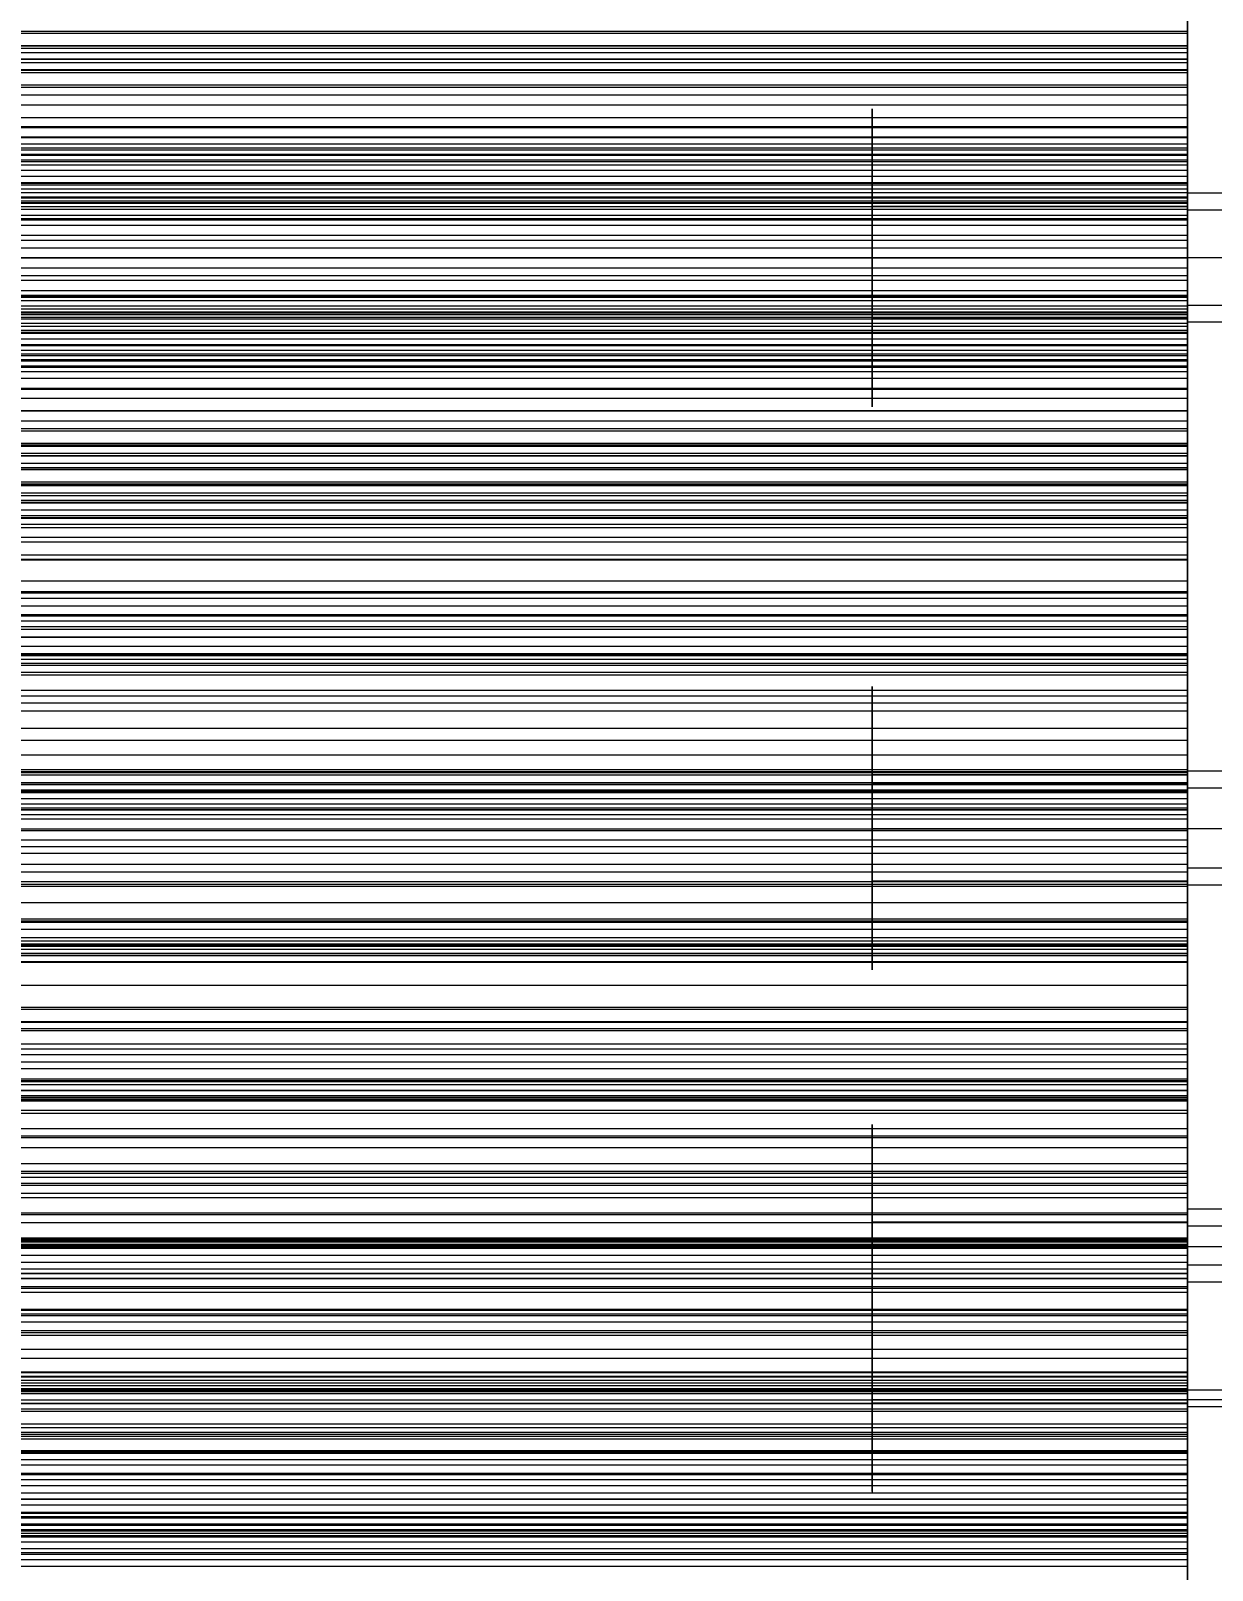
# Model space of a CAD drawing. Header units: millimetres. Extents: x -191664 to 191490, y -197311 to 10263.
# Drawn here: x 2573.2 to 2723.1, y -117641.6 to -117446.2 of the extents above; entities that cross this region are included whole.
import ezdxf

# ---------------------------------------------------------------- set-up
doc = ezdxf.new("R2010")
doc.units = ezdxf.units.MM
doc.layers.add('DET_briquetadora_frontal', color=7, linetype='Continuous', lineweight=0)
doc.layers.add('R15_COTAS_TRANSPORTE_P', color=1, linetype='Continuous', lineweight=0)
doc.dimstyles.new('PLANTA_20', dxfattribs={"dimtxt": 50, "dimasz": 30, "dimexe": 30, "dimexo": 16, "dimgap": 20, "dimtad": 1, "dimtih": 1, "dimtoh": 1, "dimdec": 1, "dimzin": 0, "dimdsep": 46, "dimcen": 0.09, "dimadec": 0, "dimazin": 0, "dimtfac": 1, "dimtdec": 4, "dimtofl": 0, "dimtmove": 0, "dimatfit": 3, "dimfxl": 1, "dimtolj": 1, "dimtzin": 0, "dimarcsym": 0})

# ---------------------------------------------------------------- blocks, each defined once
blk = doc.blocks.new('*D133')
at = {"layer": 'Defpoints', "color": 0, "transparency": 16777216}
for p in [(439.69, -194147.98), (217.89, -194406.09), (-500, -194490), (-500, -194490), (500, -194490)]:
    blk.add_point(p, dxfattribs=at)
at = {"layer": 'R15_COTAS_TRANSPORTE_P', "color": 0, "lineweight": -2, "transparency": 16777216}
blk.add_arc((-500, -194490), 722.77, 2.37834, 17.62166, dxfattribs=at)
at = {"layer": 'R15_COTAS_TRANSPORTE_P', "color": 0, "transparency": 16777216}
for points in [[(184.12, -194272.81), (193.59, -194269.58), (179.18, -194242.8)], [(227.15, -194459.9), (217.15, -194460.11), (222.77, -194490)]]:
    blk.add_solid(points, dxfattribs=at)

msp = doc.modelspace()

# ---------------------------------------------------------------- linework, layer by layer
at = {"layer": 'DET_briquetadora_frontal', "color": 9, "true_color": 0xb9c3c2}
for p, q in [((2720, -117451.19), (2720, -117433.1)), ((2720, -117451.31), (2720, -117433.31)), ((2720, -117451.48), (2720, -117437.27)), ((2720, -117455.88), (2720, -117437.5)), ((2720, -117455.98), (2720, -117437.69)), ((2720, -117441.17), (2720, -117448.37)), ((2720, -117441.98), (2720, -117460.62)), ((2720, -117442.15), (2720, -117460.69)), ((2720, -117451.1), (2720, -117443.9)), ((2720, -117446.25), (2720, -117444.17)), ((2720, -117446.25), (2520, -117446.25)), ((2720, -117446.52), (2520, -117446.52)), ((2720, -117444.83), (2720, -117448.93)), ((2720, -117446.52), (2720, -117445.13)), ((2720, -117450.2), (2720, -117446.1)), ((2720, -117446.13), (2720, -117453.34)), ((2720, -117450.03), (2720, -117446.22)), ((2720, -117446.22), (2720, -117446.7)), ((2720, -117448.13), (2720, -117446.25)), ((2720, -117448.09), (2720, -117446.52)), ((2720, -117448.09), (2520, -117448.09)), ((2720, -117448.13), (2520, -117448.13)), ((2520, -117448.37), (2720, -117448.37)), ((2720, -117446.7), (2720, -117451.38)), ((2720, -117449.84), (2720, -117448.09)), ((2720, -117449.8), (2720, -117448.13)), ((2720, -117448.37), (2720, -117455.58)), ((2520, -117448.93), (2720, -117448.93)), ((2720, -117449.8), (2520, -117449.8)), ((2720, -117449.84), (2520, -117449.84)), ((2520, -117450.2), (2720, -117450.2)), ((2720, -117448.93), (2720, -117453.04)), ((2720, -117451.22), (2720, -117449.8)), ((2720, -117459.69), (2720, -117449.84)), ((2720, -117457.38), (2720, -117450.03)), ((2720, -117454.32), (2720, -117450.2)), ((2520, -117451.1), (2720, -117451.1)), ((2720, -117451.22), (2520, -117451.22)), ((2520, -117451.48), (2720, -117451.48)), ((2720, -117458.32), (2720, -117451.1)), ((2720, -117470.19), (2720, -117451.19)), ((2720, -117461.06), (2720, -117451.22)), ((2720, -117470.22), (2720, -117451.31)), ((2720, -117451.38), (2720, -117459.32)), ((2720, -117455.6), (2720, -117451.48)), ((2520, -117453.04), (2720, -117453.04)), ((2520, -117453.34), (2720, -117453.34)), ((2520, -117454.32), (2720, -117454.32)), ((2720, -117453.04), (2720, -117457.17)), ((2720, -117453.34), (2720, -117460.55)), ((2720, -117457.8), (2720, -117453.55)), ((2720, -117458.44), (2720, -117454.32)), ((2520, -117455.58), (2720, -117455.58)), ((2520, -117455.6), (2720, -117455.6)), ((2680, -117458.15), (2680, -117456.07)), ((2680, -117456.07), (2680, -117456.33)), ((2680, -117456.33), (2680, -117458.88)), ((2720, -117455.58), (2720, -117462.79)), ((2720, -117457.74), (2720, -117455.58)), ((2720, -117455.58), (2720, -117455.85)), ((2720, -117459.73), (2720, -117455.6)), ((2720, -117455.85), (2720, -117458.51)), ((2720, -117475), (2720, -117455.88)), ((2720, -117475), (2720, -117455.98)), ((2720, -117458.15), (2720, -117456.07)), ((2720, -117456.07), (2720, -117456.33)), ((2720, -117456.33), (2720, -117458.88)), ((2520, -117457.17), (2720, -117457.17)), ((2520, -117458.32), (2720, -117458.32)), ((2680, -117462.15), (2680, -117458.15)), ((2720, -117457.17), (2720, -117461.3)), ((2720, -117466.81), (2720, -117457.38)), ((2720, -117461.92), (2720, -117457.74)), ((2720, -117465.45), (2720, -117457.8)), ((2720, -117462.15), (2720, -117458.15)), ((2720, -117465.54), (2720, -117458.32)), ((2520, -117458.44), (2720, -117458.44)), ((2720, -117459.69), (2520, -117459.69)), ((2520, -117459.73), (2720, -117459.73)), ((2680, -117458.88), (2680, -117463.22)), ((2720, -117462.58), (2720, -117458.44)), ((2720, -117458.51), (2720, -117463.02)), ((2720, -117458.88), (2720, -117463.22)), ((2720, -117459.32), (2720, -117468.96)), ((2720, -117461.89), (2720, -117459.69)), ((2720, -117463.86), (2720, -117459.73)), ((2520, -117460.55), (2720, -117460.55)), ((2720, -117461.06), (2520, -117461.06)), ((2520, -117461.3), (2720, -117461.3)), ((2720, -117461.89), (2520, -117461.89)), ((2720, -117462.03), (2520, -117462.03)), ((2680, -117467.3), (2680, -117462.15)), ((2720, -117464.26), (2720, -117460.45)), ((2720, -117460.45), (2720, -117460.93)), ((2720, -117460.55), (2720, -117467.78)), ((2720, -117460.62), (2720, -117479.81)), ((2720, -117460.69), (2720, -117479.78)), ((2720, -117460.93), (2720, -117465.61)), ((2720, -117462.03), (2720, -117461.06)), ((2720, -117461.3), (2720, -117465.43)), ((2720, -117463.93), (2720, -117461.89)), ((2720, -117467.27), (2720, -117461.92)), ((2720, -117463.24), (2720, -117462.03)), ((2720, -117467.3), (2720, -117462.15)), ((2520, -117462.58), (2720, -117462.58)), ((2520, -117462.79), (2720, -117462.79)), ((2720, -117463.24), (2520, -117463.24)), ((2520, -117463.86), (2720, -117463.86)), ((2720, -117463.93), (2520, -117463.93)), ((2680, -117463.22), (2680, -117468.47)), ((2680, -117465.62), (2680, -117463.3)), ((2720, -117466.71), (2720, -117462.58)), ((2720, -117462.79), (2720, -117470.01)), ((2720, -117465.23), (2720, -117462.81)), ((2720, -117463.02), (2720, -117468.5)), ((2720, -117463.22), (2720, -117468.47)), ((2720, -117464.66), (2720, -117463.24)), ((2720, -117465.62), (2720, -117463.3)), ((2720, -117468), (2720, -117463.86)), ((2720, -117465.78), (2720, -117463.93)), ((2720, -117471.61), (2720, -117464.26)), ((2720, -117464.66), (2520, -117464.66)), ((2520, -117465.43), (2720, -117465.43)), ((2520, -117465.54), (2720, -117465.54)), ((2720, -117465.78), (2520, -117465.78)), ((2680, -117469.79), (2680, -117465.62)), ((2720, -117466.29), (2720, -117464.66)), ((2720, -117469.58), (2720, -117465.23)), ((2720, -117465.43), (2720, -117469.57)), ((2720, -117475), (2720, -117465.45)), ((2720, -117472.76), (2720, -117465.54)), ((2720, -117465.61), (2720, -117473.55)), ((2720, -117469.79), (2720, -117465.62)), ((2720, -117467.44), (2720, -117465.78)), ((2490, -117467.27), (2720, -117467.27)), ((2720, -117466.29), (2520, -117466.29)), ((2520, -117466.71), (2720, -117466.71)), ((2720, -117467.44), (2520, -117467.44)), ((2520, -117467.78), (2720, -117467.78)), ((2520, -117468), (2720, -117468)), ((2720, -117468.09), (2520, -117468.09)), ((2720, -117467.3), (2680, -117467.3)), ((2680, -117472.56), (2680, -117467.3)), ((2720, -117468.09), (2720, -117466.29)), ((2720, -117470.86), (2720, -117466.71)), ((2734, -117466.81), (2720, -117466.81)), ((2720, -117476.45), (2720, -117466.81)), ((2720, -117472.75), (2720, -117467.27)), ((2720, -117472.56), (2720, -117467.3)), ((2720, -117468.88), (2720, -117467.44)), ((2720, -117467.78), (2720, -117475)), ((2720, -117472.14), (2720, -117468)), ((2720, -117470.07), (2720, -117468.09)), ((2490, -117468.5), (2720, -117468.5)), ((2720, -117468.88), (2520, -117468.88)), ((2520, -117469.57), (2720, -117469.57)), ((2520, -117470.01), (2720, -117470.01)), ((2720, -117470.07), (2520, -117470.07)), ((2720, -117470.08), (2520, -117470.08)), ((2720, -117468.47), (2680, -117468.47)), ((2680, -117468.47), (2680, -117473.62)), ((2680, -117475), (2680, -117469.79)), ((2720, -117468.47), (2720, -117473.62)), ((2720, -117468.5), (2720, -117473.85)), ((2720, -117470.08), (2720, -117468.88)), ((2734, -117468.96), (2720, -117468.96)), ((2720, -117468.96), (2720, -117478.39)), ((2720, -117469.57), (2720, -117473.72)), ((2720, -117475), (2720, -117469.58)), ((2720, -117475), (2720, -117469.79)), ((2720, -117471.97), (2720, -117469.81)), ((2720, -117469.81), (2720, -117470.08)), ((2720, -117470.01), (2720, -117477.24)), ((2720, -117479.93), (2720, -117470.07)), ((2720, -117479.92), (2720, -117470.08)), ((2720, -117470.08), (2720, -117472.74)), ((2720, -117470.22), (2170, -117470.22)), ((2720, -117470.19), (2490, -117470.19)), ((2520, -117470.86), (2720, -117470.86)), ((2680, -117472.38), (2680, -117470.3)), ((2680, -117470.3), (2680, -117470.56)), ((2680, -117470.56), (2680, -117473.11)), ((2720, -117489.38), (2720, -117470.19)), ((2720, -117489.31), (2720, -117470.22)), ((2720, -117472.38), (2720, -117470.3)), ((2720, -117470.3), (2720, -117470.56)), ((2720, -117470.56), (2720, -117473.11)), ((2720, -117475), (2720, -117470.86)), ((2720, -117481.04), (2720, -117471.61)), ((2720, -117476.15), (2720, -117471.97)), ((2520, -117472.14), (2720, -117472.14)), ((2520, -117472.76), (2720, -117472.76)), ((2520, -117473.72), (2720, -117473.72)), ((2680, -117476.38), (2680, -117472.38)), ((2680, -117476.89), (2680, -117472.56)), ((2680, -117473.11), (2680, -117477.44)), ((2680, -117473.62), (2680, -117477.62)), ((2720, -117476.28), (2720, -117472.14)), ((2720, -117476.38), (2720, -117472.38)), ((2720, -117476.89), (2720, -117472.56)), ((2720, -117472.74), (2720, -117477.25)), ((2720, -117477.26), (2720, -117472.75)), ((2720, -117479.99), (2720, -117472.76)), ((2720, -117473.11), (2720, -117477.44)), ((2720, -117473.55), (2720, -117483.19)), ((2720, -117473.62), (2720, -117477.62)), ((2720, -117473.72), (2720, -117477.86)), ((2720, -117473.85), (2720, -117478.03)), ((2720, -117475), (2170, -117475)), ((2490, -117475), (2720, -117475)), ((2520, -117475), (2720, -117475)), ((2720, -117475), (2680, -117475)), ((2680, -117475), (2680, -117480.21)), ((2720, -117475), (2720, -117494.02)), ((2720, -117475), (2720, -117480.42)), ((2720, -117475), (2720, -117494.12)), ((2720, -117479.14), (2720, -117475)), ((2720, -117475), (2720, -117482.22)), ((2734, -117475), (2720, -117475)), ((2720, -117475), (2720, -117480.21)), ((2720, -117475), (2720, -117484.55)), ((2520, -117476.28), (2720, -117476.28)), ((2520, -117477.24), (2720, -117477.24)), ((2520, -117477.86), (2720, -117477.86)), ((2680, -117481.53), (2680, -117476.38)), ((2680, -117479.44), (2680, -117476.89)), ((2680, -117477.44), (2680, -117482.7)), ((2680, -117477.62), (2680, -117479.7)), ((2720, -117481.5), (2720, -117476.15)), ((2720, -117480.43), (2720, -117476.28)), ((2720, -117481.53), (2720, -117476.38)), ((2720, -117484.39), (2720, -117476.45)), ((2720, -117479.44), (2720, -117476.89)), ((2720, -117477.24), (2720, -117484.46)), ((2720, -117477.25), (2720, -117482.73)), ((2720, -117479.92), (2720, -117477.26)), ((2720, -117477.44), (2720, -117482.7)), ((2720, -117477.62), (2720, -117479.7)), ((2720, -117477.86), (2720, -117482)), ((2720, -117479.78), (2170, -117479.78)), ((2720, -117479.81), (2490, -117479.81)), ((2520, -117479.14), (2720, -117479.14)), ((2680, -117479.7), (2680, -117479.44)), ((2720, -117478.03), (2720, -117480.19)), ((2720, -117478.39), (2720, -117485.74)), ((2720, -117483.29), (2720, -117479.14)), ((2720, -117479.7), (2720, -117479.44)), ((2720, -117479.78), (2720, -117498.69)), ((2720, -117479.81), (2720, -117498.81)), ((2490, -117481.5), (2720, -117481.5)), ((2720, -117479.92), (2520, -117479.92)), ((2720, -117479.93), (2520, -117479.93)), ((2520, -117479.99), (2720, -117479.99)), ((2520, -117480.43), (2720, -117480.43)), ((2720, -117481.12), (2520, -117481.12)), ((2680, -117480.21), (2680, -117484.38)), ((2720, -117481.53), (2680, -117481.53)), ((2680, -117486.78), (2680, -117481.53)), ((2720, -117480.19), (2720, -117479.92)), ((2720, -117479.92), (2720, -117481.12)), ((2720, -117481.91), (2720, -117479.93)), ((2720, -117487.21), (2720, -117479.99)), ((2720, -117480.21), (2720, -117484.38)), ((2720, -117480.42), (2720, -117484.77)), ((2720, -117484.57), (2720, -117480.43)), ((2734, -117481.04), (2720, -117481.04)), ((2720, -117490.68), (2720, -117481.04)), ((2720, -117481.12), (2720, -117482.56)), ((2720, -117486.98), (2720, -117481.5)), ((2720, -117486.78), (2720, -117481.53)), ((2490, -117482.73), (2720, -117482.73)), ((2720, -117481.91), (2520, -117481.91)), ((2520, -117482), (2720, -117482)), ((2520, -117482.22), (2720, -117482.22)), ((2720, -117482.56), (2520, -117482.56)), ((2520, -117483.29), (2720, -117483.29)), ((2720, -117483.71), (2520, -117483.71)), ((2720, -117482.7), (2680, -117482.7)), ((2680, -117482.7), (2680, -117487.85)), ((2720, -117483.71), (2720, -117481.91)), ((2720, -117482), (2720, -117486.14)), ((2720, -117482.22), (2720, -117489.45)), ((2720, -117482.56), (2720, -117484.22)), ((2720, -117482.7), (2720, -117487.85)), ((2720, -117482.73), (2720, -117488.08)), ((2734, -117483.19), (2720, -117483.19)), ((2720, -117483.19), (2720, -117492.62)), ((2720, -117487.42), (2720, -117483.29)), ((2720, -117485.34), (2720, -117483.71)), ((2720, -117484.22), (2520, -117484.22)), ((2520, -117484.46), (2720, -117484.46)), ((2520, -117484.57), (2720, -117484.57)), ((2720, -117485.34), (2520, -117485.34)), ((2680, -117484.38), (2680, -117486.7)), ((2720, -117484.22), (2720, -117486.07)), ((2720, -117484.38), (2720, -117486.7)), ((2720, -117489.07), (2720, -117484.39)), ((2720, -117484.46), (2720, -117491.68)), ((2720, -117484.55), (2720, -117492.2)), ((2720, -117488.7), (2720, -117484.57)), ((2720, -117484.77), (2720, -117487.19)), ((2720, -117486.76), (2720, -117485.34)), ((2720, -117485.74), (2720, -117489.55)), ((2720, -117486.07), (2520, -117486.07)), ((2520, -117486.14), (2720, -117486.14)), ((2720, -117486.76), (2520, -117486.76)), ((2520, -117487.21), (2720, -117487.21)), ((2520, -117487.42), (2720, -117487.42)), ((2680, -117491.12), (2680, -117486.78)), ((2720, -117486.07), (2720, -117488.11)), ((2720, -117486.14), (2720, -117490.27)), ((2720, -117487.97), (2720, -117486.76)), ((2720, -117491.12), (2720, -117486.78)), ((2720, -117491.49), (2720, -117486.98)), ((2720, -117494.42), (2720, -117487.21)), ((2720, -117491.56), (2720, -117487.42)), ((2720, -117487.97), (2520, -117487.97)), ((2720, -117488.11), (2520, -117488.11)), ((2520, -117488.7), (2720, -117488.7)), ((2720, -117488.94), (2520, -117488.94)), ((2520, -117489.45), (2720, -117489.45)), ((2680, -117487.85), (2680, -117491.85)), ((2720, -117487.85), (2720, -117491.85)), ((2720, -117488.94), (2720, -117487.97)), ((2720, -117488.08), (2720, -117492.26)), ((2720, -117488.11), (2720, -117490.31)), ((2720, -117492.83), (2720, -117488.7)), ((2720, -117498.78), (2720, -117488.94)), ((2720, -117489.55), (2720, -117489.07)), ((2720, -117507.85), (2720, -117489.31)), ((2720, -117508.02), (2720, -117489.38)), ((2720, -117489.45), (2720, -117496.66)), ((2520, -117490.27), (2720, -117490.27)), ((2720, -117490.31), (2520, -117490.31)), ((2520, -117491.56), (2720, -117491.56)), ((2680, -117493.67), (2680, -117491.12)), ((2720, -117490.27), (2720, -117494.4)), ((2720, -117490.31), (2720, -117500.16)), ((2720, -117498.62), (2720, -117490.68)), ((2720, -117493.67), (2720, -117491.12)), ((2720, -117494.15), (2720, -117491.49)), ((2720, -117495.68), (2720, -117491.56)), ((2520, -117491.68), (2720, -117491.68)), ((2520, -117492.83), (2720, -117492.83)), ((2680, -117491.85), (2680, -117493.93)), ((2720, -117491.68), (2720, -117498.9)), ((2720, -117491.85), (2720, -117493.93)), ((2720, -117492.2), (2720, -117496.45)), ((2720, -117492.26), (2720, -117494.42)), ((2720, -117492.62), (2720, -117499.97)), ((2720, -117496.96), (2720, -117492.83)), ((2520, -117494.4), (2720, -117494.4)), ((2520, -117494.42), (2720, -117494.42)), ((2680, -117493.93), (2680, -117493.67)), ((2720, -117493.93), (2720, -117493.67)), ((2720, -117494.02), (2720, -117512.31)), ((2720, -117494.12), (2720, -117512.5)), ((2720, -117494.42), (2720, -117494.15)), ((2720, -117494.4), (2720, -117498.52)), ((2720, -117501.63), (2720, -117494.42)), ((2520, -117495.68), (2720, -117495.68)), ((2520, -117496.66), (2720, -117496.66)), ((2520, -117496.96), (2720, -117496.96)), ((2720, -117499.8), (2720, -117495.68)), ((2720, -117496.66), (2720, -117503.87)), ((2720, -117501.07), (2720, -117496.96)), ((2520, -117498.52), (2720, -117498.52)), ((2720, -117498.78), (2520, -117498.78)), ((2520, -117498.9), (2720, -117498.9)), ((2720, -117498.52), (2720, -117512.73)), ((2720, -117503.3), (2720, -117498.62)), ((2720, -117498.69), (2720, -117516.69)), ((2720, -117498.78), (2720, -117500.2)), ((2720, -117498.81), (2720, -117516.9)), ((2720, -117498.9), (2720, -117506.1)), ((2520, -117499.8), (2720, -117499.8)), ((2720, -117500.16), (2520, -117500.16)), ((2720, -117500.2), (2520, -117500.2)), ((2520, -117501.07), (2720, -117501.07)), ((2720, -117503.9), (2720, -117499.8)), ((2720, -117499.97), (2720, -117503.78)), ((2720, -117500.16), (2720, -117501.91)), ((2720, -117500.2), (2720, -117501.87)), ((2720, -117505.17), (2720, -117501.07)), ((2520, -117501.63), (2720, -117501.63)), ((2720, -117501.87), (2520, -117501.87)), ((2720, -117501.91), (2520, -117501.91)), ((2720, -117508.83), (2720, -117501.63)), ((2720, -117501.87), (2720, -117503.75)), ((2720, -117501.91), (2720, -117503.48)), ((2720, -117503.78), (2720, -117503.3)), ((2720, -117503.48), (2520, -117503.48)), ((2720, -117503.75), (2520, -117503.75)), ((2520, -117503.87), (2720, -117503.87)), ((2520, -117503.9), (2720, -117503.9)), ((2720, -117504.87), (2520, -117504.87)), ((2520, -117505.17), (2720, -117505.17)), ((2720, -117503.48), (2720, -117504.87)), ((2720, -117503.75), (2720, -117505.83)), ((2720, -117503.87), (2720, -117511.06)), ((2720, -117507.99), (2720, -117503.9)), ((2720, -117504.87), (2720, -117506.06)), ((2720, -117509.26), (2720, -117505.17)), ((2720, -117505.83), (2520, -117505.83)), ((2720, -117506.06), (2520, -117506.06)), ((2520, -117506.1), (2720, -117506.1)), ((2720, -117507.04), (2520, -117507.04)), ((2720, -117505.83), (2720, -117508.09)), ((2720, -117506.06), (2720, -117507.04)), ((2720, -117506.1), (2720, -117513.28)), ((2720, -117507.04), (2720, -117507.77)), ((2720, -117507.77), (2520, -117507.77)), ((2520, -117507.99), (2720, -117507.99)), ((2720, -117508.09), (2520, -117508.09)), ((2520, -117508.83), (2720, -117508.83)), ((2720, -117507.77), (2720, -117517.57)), ((2720, -117525.13), (2720, -117507.85)), ((2720, -117522.17), (2720, -117507.99)), ((2720, -117525.38), (2720, -117508.02)), ((2720, -117508.09), (2720, -117510.52)), ((2720, -117516.01), (2720, -117508.83)), ((2520, -117509.26), (2720, -117509.26)), ((2720, -117510.52), (2520, -117510.52)), ((2520, -117511.06), (2720, -117511.06)), ((2720, -117513.33), (2720, -117509.26)), ((2720, -117510.52), (2720, -117520.34)), ((2720, -117511.06), (2720, -117518.23)), ((2520, -117512.73), (2720, -117512.73)), ((2720, -117512.31), (2720, -117529.17)), ((2720, -117512.5), (2720, -117529.45)), ((2720, -117512.73), (2720, -117526.73)), ((2520, -117513.28), (2720, -117513.28)), ((2520, -117513.33), (2720, -117513.33)), ((2720, -117513.28), (2720, -117520.45)), ((2720, -117517.38), (2720, -117513.33)), ((2520, -117516.01), (2720, -117516.01)), ((2720, -117529.88), (2720, -117516.01)), ((2720, -117516.69), (2720, -117533.08)), ((2720, -117516.9), (2720, -117533.38)), ((2520, -117517.38), (2720, -117517.38)), ((2720, -117517.57), (2520, -117517.57)), ((2520, -117518.23), (2720, -117518.23)), ((2720, -117531.49), (2720, -117517.38)), ((2720, -117517.57), (2720, -117519.22)), ((2720, -117518.23), (2720, -117525.39)), ((2720, -117519.22), (2520, -117519.22)), ((2720, -117520.34), (2520, -117520.34)), ((2520, -117520.45), (2720, -117520.45)), ((2720, -117519.22), (2720, -117521.12)), ((2720, -117523.4), (2720, -117519.59)), ((2720, -117519.59), (2720, -117520.07)), ((2720, -117520.07), (2720, -117524.74)), ((2720, -117520.34), (2720, -117521.84)), ((2720, -117520.45), (2720, -117527.6)), ((2720, -117521.12), (2520, -117521.12)), ((2720, -117521.84), (2520, -117521.84)), ((2520, -117522.17), (2720, -117522.17)), ((2720, -117521.12), (2720, -117523.22)), ((2720, -117521.84), (2720, -117523.18)), ((2720, -117536.27), (2720, -117522.17)), ((2720, -117523.18), (2520, -117523.18)), ((2720, -117523.22), (2520, -117523.22)), ((2720, -117524.33), (2520, -117524.33)), ((2720, -117523.18), (2720, -117524.33)), ((2720, -117523.22), (2720, -117525.52)), ((2720, -117530.74), (2720, -117523.4)), ((2720, -117524.33), (2720, -117525.28)), ((2720, -117524.74), (2720, -117532.69)), ((2720, -117525.28), (2520, -117525.28)), ((2520, -117525.39), (2720, -117525.39)), ((2720, -117525.52), (2520, -117525.52)), ((2720, -117526.02), (2520, -117526.02)), ((2720, -117526.52), (2520, -117526.52)), ((2520, -117526.73), (2720, -117526.73)), ((2720, -117540.48), (2720, -117525.13)), ((2720, -117525.28), (2720, -117526.02)), ((2720, -117540.81), (2720, -117525.38)), ((2720, -117525.39), (2720, -117532.52)), ((2720, -117525.52), (2720, -117528)), ((2720, -117526.02), (2720, -117526.52)), ((2720, -117530.3), (2720, -117526.05)), ((2720, -117526.52), (2720, -117536.27)), ((2720, -117526.73), (2720, -117539.98)), ((2520, -117527.6), (2720, -117527.6)), ((2720, -117528), (2520, -117528)), ((2720, -117527.6), (2720, -117534.73)), ((2720, -117528), (2720, -117530.64)), ((2520, -117529.88), (2720, -117529.88)), ((2720, -117530.64), (2520, -117530.64)), ((2680, -117531.51), (2680, -117529.43)), ((2680, -117529.43), (2680, -117529.7)), ((2680, -117529.7), (2680, -117532.25)), ((2720, -117531.11), (2720, -117528.94)), ((2720, -117528.94), (2720, -117529.22)), ((2720, -117529.17), (2720, -117543.94)), ((2720, -117529.22), (2720, -117531.87)), ((2720, -117531.51), (2720, -117529.43)), ((2720, -117529.43), (2720, -117529.7)), ((2720, -117529.45), (2720, -117544.3)), ((2720, -117529.7), (2720, -117532.25)), ((2720, -117542.89), (2720, -117529.88)), ((2720, -117537.95), (2720, -117530.3)), ((2720, -117530.64), (2720, -117540.4)), ((2520, -117531.49), (2720, -117531.49)), ((2520, -117532.52), (2720, -117532.52)), ((2680, -117535.52), (2680, -117531.51)), ((2680, -117532.25), (2680, -117536.58)), ((2720, -117540.17), (2720, -117530.74)), ((2720, -117535.28), (2720, -117531.11)), ((2720, -117545.66), (2720, -117531.49)), ((2720, -117535.52), (2720, -117531.51)), ((2720, -117531.87), (2720, -117536.39)), ((2720, -117535.72), (2720, -117531.91)), ((2720, -117531.91), (2720, -117532.39)), ((2720, -117532.25), (2720, -117536.58)), ((2720, -117532.39), (2720, -117537.07)), ((2720, -117532.52), (2720, -117546.23)), ((2720, -117532.69), (2720, -117542.33)), ((2720, -117533.08), (2720, -117547.24)), ((2720, -117533.38), (2720, -117547.61)), ((2520, -117534.73), (2720, -117534.73)), ((2720, -117536.27), (2520, -117536.27)), ((2680, -117540.66), (2680, -117535.52)), ((2680, -117538.12), (2680, -117535.8)), ((2720, -117534.73), (2720, -117541.83)), ((2720, -117540.64), (2720, -117535.28)), ((2720, -117537.73), (2720, -117535.31)), ((2720, -117540.66), (2720, -117535.52)), ((2720, -117543.07), (2720, -117535.72)), ((2720, -117538.12), (2720, -117535.8)), ((2720, -117536.27), (2720, -117538.14)), ((2720, -117549.76), (2720, -117536.27)), ((2720, -117536.39), (2720, -117541.86)), ((2720, -117538.14), (2520, -117538.14)), ((2680, -117536.58), (2680, -117541.84)), ((2680, -117542.29), (2680, -117538.12)), ((2720, -117536.58), (2720, -117541.84)), ((2720, -117537.07), (2720, -117545.01)), ((2720, -117542.08), (2720, -117537.73)), ((2720, -117547.5), (2720, -117537.95)), ((2720, -117542.29), (2720, -117538.12)), ((2720, -117538.14), (2720, -117540.25)), ((2520, -117539.98), (2720, -117539.98)), ((2720, -117540.25), (2520, -117540.25)), ((2720, -117540.4), (2520, -117540.4)), ((2720, -117539.98), (2720, -117551.97)), ((2734, -117540.17), (2720, -117540.17)), ((2720, -117549.81), (2720, -117540.17)), ((2720, -117540.25), (2720, -117542.57)), ((2720, -117540.4), (2720, -117541.66)), ((2720, -117553.31), (2720, -117540.48)), ((2490, -117540.64), (2720, -117540.64)), ((2490, -117541.86), (2720, -117541.86)), ((2720, -117541.66), (2520, -117541.66)), ((2520, -117541.83), (2720, -117541.83)), ((2720, -117540.66), (2680, -117540.66)), ((2680, -117545.92), (2680, -117540.66)), ((2680, -117543.84), (2680, -117541.76)), ((2680, -117541.76), (2680, -117542.02)), ((2720, -117541.84), (2680, -117541.84)), ((2680, -117541.84), (2680, -117546.98)), ((2680, -117542.02), (2680, -117544.57)), ((2680, -117547.5), (2680, -117542.29)), ((2720, -117546.12), (2720, -117540.64)), ((2720, -117545.92), (2720, -117540.66)), ((2720, -117553.71), (2720, -117540.81)), ((2720, -117543.43), (2720, -117541.27)), ((2720, -117541.27), (2720, -117541.54)), ((2720, -117541.54), (2720, -117544.2)), ((2720, -117541.66), (2720, -117542.76)), ((2720, -117543.84), (2720, -117541.76)), ((2720, -117541.76), (2720, -117542.02)), ((2720, -117541.83), (2720, -117548.9)), ((2720, -117541.84), (2720, -117546.98)), ((2720, -117541.86), (2720, -117547.22)), ((2720, -117542.02), (2720, -117544.57)), ((2720, -117547.5), (2720, -117542.08)), ((2720, -117547.5), (2720, -117542.29)), ((2734, -117542.33), (2720, -117542.33)), ((2720, -117542.33), (2720, -117551.76)), ((2720, -117542.57), (2520, -117542.57)), ((2720, -117542.76), (2520, -117542.76)), ((2520, -117542.89), (2720, -117542.89)), ((2720, -117543.67), (2520, -117543.67)), ((2720, -117544.38), (2520, -117544.38)), ((2680, -117547.84), (2680, -117543.84)), ((2720, -117542.57), (2720, -117545.08)), ((2720, -117542.76), (2720, -117543.67)), ((2720, -117554.52), (2720, -117542.89)), ((2720, -117552.49), (2720, -117543.07)), ((2720, -117547.6), (2720, -117543.43)), ((2720, -117543.67), (2720, -117544.38)), ((2720, -117547.84), (2720, -117543.84)), ((2720, -117543.94), (2720, -117556.07)), ((2720, -117544.2), (2720, -117548.71)), ((2720, -117544.3), (2720, -117556.48)), ((2720, -117544.38), (2720, -117544.89)), ((2720, -117544.89), (2520, -117544.89)), ((2720, -117545.08), (2520, -117545.08)), ((2720, -117545.15), (2520, -117545.15)), ((2520, -117545.66), (2720, -117545.66)), ((2520, -117546.23), (2720, -117546.23)), ((2680, -117544.57), (2680, -117548.9)), ((2680, -117550.25), (2680, -117545.92)), ((2720, -117544.57), (2720, -117548.9)), ((2720, -117544.89), (2720, -117545.15)), ((2720, -117545.01), (2720, -117554.65)), ((2720, -117545.08), (2720, -117547.77)), ((2720, -117545.15), (2720, -117554.81)), ((2720, -117559.35), (2720, -117545.66)), ((2720, -117550.25), (2720, -117545.92)), ((2720, -117550.63), (2720, -117546.12)), ((2720, -117546.23), (2720, -117558.93)), ((2490, -117547.5), (2720, -117547.5)), ((2720, -117547.77), (2520, -117547.77)), ((2680, -117546.98), (2680, -117550.99)), ((2720, -117547.5), (2680, -117547.5)), ((2680, -117547.5), (2680, -117552.71)), ((2680, -117552.99), (2680, -117547.84)), ((2720, -117546.98), (2720, -117550.99)), ((2720, -117547.22), (2720, -117551.39)), ((2720, -117547.24), (2720, -117558.63)), ((2720, -117547.5), (2720, -117552.92)), ((2734, -117547.5), (2720, -117547.5)), ((2720, -117547.5), (2720, -117552.71)), ((2720, -117547.5), (2720, -117557.05)), ((2720, -117552.96), (2720, -117547.6)), ((2720, -117547.61), (2720, -117559.06)), ((2720, -117547.77), (2720, -117550.63)), ((2720, -117552.99), (2720, -117547.84)), ((2520, -117548.9), (2720, -117548.9)), ((2520, -117549.76), (2720, -117549.76)), ((2680, -117548.9), (2680, -117554.16)), ((2680, -117552.81), (2680, -117550.25)), ((2720, -117548.71), (2720, -117554.19)), ((2720, -117548.9), (2720, -117562.4)), ((2720, -117548.9), (2720, -117554.16)), ((2720, -117562.11), (2720, -117549.76)), ((2720, -117557.76), (2720, -117549.81)), ((2720, -117552.81), (2720, -117550.25)), ((2720, -117550.63), (2520, -117550.63)), ((2520, -117551.97), (2720, -117551.97)), ((2680, -117550.99), (2680, -117553.07)), ((2720, -117550.63), (2720, -117560.3)), ((2720, -117553.29), (2720, -117550.63)), ((2720, -117550.99), (2720, -117553.07)), ((2720, -117551.39), (2720, -117553.56)), ((2720, -117551.76), (2720, -117559.1)), ((2720, -117551.97), (2720, -117562.25)), ((2490, -117552.96), (2720, -117552.96)), ((2680, -117552.71), (2680, -117556.88)), ((2680, -117553.07), (2680, -117552.81)), ((2720, -117552.99), (2680, -117552.99)), ((2680, -117558.24), (2680, -117552.99)), ((2720, -117554.16), (2680, -117554.16)), ((2680, -117554.16), (2680, -117559.31)), ((2734, -117552.49), (2720, -117552.49)), ((2720, -117562.14), (2720, -117552.49)), ((2720, -117552.71), (2720, -117556.88)), ((2720, -117553.07), (2720, -117552.81)), ((2720, -117552.92), (2720, -117557.27)), ((2720, -117558.44), (2720, -117552.96)), ((2720, -117558.24), (2720, -117552.99)), ((2720, -117553.56), (2720, -117553.29)), ((2720, -117563.14), (2720, -117553.31)), ((2720, -117563.59), (2720, -117553.71)), ((2720, -117554.16), (2720, -117559.31)), ((2490, -117554.19), (2720, -117554.19)), ((2520, -117554.52), (2720, -117554.52)), ((2720, -117554.81), (2520, -117554.81)), ((2720, -117554.19), (2720, -117559.54)), ((2720, -117564.34), (2720, -117554.52)), ((2734, -117554.65), (2720, -117554.65)), ((2720, -117554.65), (2720, -117564.08)), ((2720, -117554.81), (2720, -117556.9)), ((2720, -117556.07), (2720, -117565.08)), ((2720, -117556.9), (2520, -117556.9)), ((2680, -117556.88), (2680, -117559.2)), ((2720, -117556.48), (2720, -117565.54)), ((2720, -117556.88), (2720, -117559.2)), ((2720, -117556.9), (2720, -117559.22)), ((2720, -117557.05), (2720, -117564.7)), ((2720, -117557.27), (2720, -117559.69)), ((2720, -117562.43), (2720, -117557.76)), ((2520, -117558.93), (2720, -117558.93)), ((2720, -117559.22), (2520, -117559.22)), ((2520, -117559.35), (2720, -117559.35)), ((2680, -117562.58), (2680, -117558.24)), ((2680, -117559.31), (2680, -117563.31)), ((2720, -117562.58), (2720, -117558.24)), ((2720, -117562.95), (2720, -117558.44)), ((2720, -117558.63), (2720, -117566.8)), ((2720, -117558.93), (2720, -117570.15)), ((2720, -117559.06), (2720, -117567.27)), ((2720, -117559.1), (2720, -117562.91)), ((2720, -117559.22), (2720, -117561.75)), ((2720, -117559.31), (2720, -117563.31)), ((2720, -117572.04), (2720, -117559.35)), ((2720, -117559.54), (2720, -117563.72)), ((2720, -117560.3), (2520, -117560.3)), ((2720, -117561.33), (2520, -117561.33)), ((2720, -117561.75), (2520, -117561.75)), ((2720, -117560.3), (2720, -117561.33)), ((2720, -117561.33), (2720, -117562.17)), ((2720, -117561.75), (2720, -117564.48)), ((2520, -117562.11), (2720, -117562.11)), ((2720, -117562.17), (2520, -117562.17)), ((2520, -117562.25), (2720, -117562.25)), ((2520, -117562.4), (2720, -117562.4)), ((2720, -117562.84), (2520, -117562.84)), ((2720, -117563.32), (2520, -117563.32)), ((2720, -117563.58), (2520, -117563.58)), ((2720, -117563.61), (2520, -117563.61)), ((2680, -117565.13), (2680, -117562.58)), ((2680, -117563.31), (2680, -117565.39)), ((2720, -117572.85), (2720, -117562.11)), ((2720, -117570.08), (2720, -117562.14)), ((2720, -117562.17), (2720, -117562.84)), ((2720, -117562.25), (2720, -117570.41)), ((2720, -117562.4), (2720, -117574.78)), ((2720, -117562.91), (2720, -117562.43)), ((2720, -117565.13), (2720, -117562.58)), ((2720, -117562.84), (2720, -117563.32)), ((2720, -117565.61), (2720, -117562.95)), ((2720, -117569.58), (2720, -117563.14)), ((2720, -117563.31), (2720, -117565.39)), ((2720, -117563.32), (2720, -117563.58)), ((2720, -117563.58), (2720, -117563.61)), ((2720, -117570.06), (2720, -117563.59)), ((2720, -117563.61), (2720, -117573.16)), ((2720, -117563.72), (2720, -117565.88)), ((2520, -117564.34), (2720, -117564.34)), ((2720, -117564.48), (2520, -117564.48)), ((2680, -117565.39), (2680, -117565.13)), ((2720, -117564.08), (2720, -117571.43)), ((2720, -117571.97), (2720, -117564.34)), ((2720, -117564.48), (2720, -117567.37)), ((2720, -117564.7), (2720, -117568.95)), ((2720, -117565.08), (2720, -117570.63)), ((2720, -117565.39), (2720, -117565.13)), ((2720, -117565.54), (2720, -117571.12)), ((2720, -117565.88), (2720, -117565.61)), ((2720, -117567.37), (2520, -117567.37)), ((2720, -117566.8), (2720, -117571.44)), ((2720, -117567.27), (2720, -117571.94)), ((2720, -117567.37), (2720, -117570.44)), ((2720, -117572.38), (2720, -117569.58)), ((2520, -117570.15), (2720, -117570.15)), ((2520, -117570.41), (2720, -117570.41)), ((2720, -117570.44), (2520, -117570.44)), ((2720, -117572.88), (2720, -117570.06)), ((2720, -117574.76), (2720, -117570.08)), ((2720, -117570.15), (2720, -117579.46)), ((2720, -117570.41), (2720, -117576.15)), ((2720, -117570.44), (2720, -117580.01)), ((2720, -117570.63), (2720, -117572.5)), ((2720, -117571.12), (2720, -117573)), ((2720, -117571.43), (2720, -117575.24)), ((2720, -117571.44), (2720, -117572.38)), ((2520, -117571.97), (2720, -117571.97)), ((2520, -117572.04), (2720, -117572.04)), ((2520, -117572.85), (2720, -117572.85)), ((2720, -117573.16), (2520, -117573.16)), ((2720, -117571.94), (2720, -117572.88)), ((2720, -117577.1), (2720, -117571.97)), ((2720, -117583.22), (2720, -117572.04)), ((2720, -117581.58), (2720, -117572.85)), ((2720, -117573.16), (2720, -117575.46)), ((2520, -117574.78), (2720, -117574.78)), ((2720, -117575.46), (2520, -117575.46)), ((2720, -117575.24), (2720, -117574.76)), ((2720, -117574.78), (2720, -117585.56)), ((2720, -117579.01), (2720, -117575.2)), ((2720, -117575.2), (2720, -117575.68)), ((2720, -117575.46), (2720, -117577.99)), ((2520, -117576.15), (2720, -117576.15)), ((2520, -117577.1), (2720, -117577.1)), ((2720, -117575.68), (2720, -117580.36)), ((2720, -117576.15), (2720, -117579.24)), ((2720, -117579.56), (2720, -117577.1)), ((2720, -117577.99), (2520, -117577.99)), ((2520, -117579.24), (2720, -117579.24)), ((2520, -117579.46), (2720, -117579.46)), ((2520, -117579.56), (2720, -117579.56)), ((2720, -117577.99), (2720, -117580.73)), ((2720, -117586.36), (2720, -117579.01)), ((2720, -117583.37), (2720, -117579.13)), ((2720, -117579.24), (2720, -117579.56)), ((2720, -117579.46), (2720, -117586.48)), ((2720, -117580.01), (2520, -117580.01)), ((2720, -117580.73), (2520, -117580.73)), ((2720, -117580.78), (2520, -117580.78)), ((2720, -117581.38), (2520, -117581.38)), ((2720, -117580.01), (2720, -117580.78)), ((2720, -117580.36), (2720, -117588.3)), ((2720, -117580.73), (2720, -117583.65)), ((2720, -117580.78), (2720, -117581.38)), ((2720, -117581.38), (2720, -117581.81)), ((2520, -117581.58), (2720, -117581.58)), ((2720, -117581.81), (2520, -117581.81)), ((2720, -117581.86), (2520, -117581.86)), ((2720, -117582.04), (2520, -117582.04)), ((2720, -117582.07), (2520, -117582.07)), ((2520, -117583.22), (2720, -117583.22)), ((2720, -117587.95), (2720, -117581.58)), ((2720, -117581.81), (2720, -117582.04)), ((2720, -117582.07), (2720, -117581.86)), ((2720, -117581.86), (2720, -117591.28)), ((2720, -117582.04), (2720, -117582.07)), ((2720, -117586.13), (2720, -117582.32)), ((2720, -117582.32), (2720, -117582.8)), ((2720, -117582.8), (2720, -117587.47)), ((2720, -117592.49), (2720, -117583.22)), ((2720, -117591.03), (2720, -117583.37)), ((2720, -117583.65), (2520, -117583.65)), ((2680, -117587.13), (2680, -117585.05)), ((2680, -117585.05), (2680, -117585.31)), ((2680, -117585.31), (2680, -117587.86)), ((2720, -117583.65), (2720, -117586.75)), ((2720, -117586.72), (2720, -117584.56)), ((2720, -117584.56), (2720, -117584.83)), ((2720, -117584.83), (2720, -117587.49)), ((2720, -117587.13), (2720, -117585.05)), ((2720, -117585.05), (2720, -117585.31)), ((2720, -117585.31), (2720, -117587.86)), ((2520, -117585.56), (2720, -117585.56)), ((2520, -117586.48), (2720, -117586.48)), ((2720, -117586.75), (2520, -117586.75)), ((2680, -117591.13), (2680, -117587.13)), ((2720, -117585.56), (2720, -117594.32)), ((2720, -117593.47), (2720, -117586.13)), ((2720, -117595.79), (2720, -117586.36)), ((2720, -117586.48), (2720, -117590.97)), ((2720, -117590.9), (2720, -117586.72)), ((2720, -117586.75), (2720, -117590.02)), ((2720, -117591.13), (2720, -117587.13)), ((2520, -117587.95), (2720, -117587.95)), ((2680, -117587.86), (2680, -117592.2)), ((2680, -117591.19), (2680, -117588.87)), ((2720, -117587.47), (2720, -117595.42)), ((2720, -117587.49), (2720, -117592)), ((2720, -117587.86), (2720, -117592.2)), ((2720, -117591.71), (2720, -117587.95)), ((2720, -117588.3), (2720, -117597.94)), ((2720, -117590.8), (2720, -117588.39)), ((2720, -117591.19), (2720, -117588.87)), ((2720, -117590.02), (2520, -117590.02)), ((2520, -117590.97), (2720, -117590.97)), ((2720, -117591.28), (2520, -117591.28)), ((2680, -117596.28), (2680, -117591.13)), ((2680, -117595.37), (2680, -117591.19)), ((2720, -117590.02), (2720, -117599.45)), ((2720, -117595.15), (2720, -117590.8)), ((2720, -117596.25), (2720, -117590.9)), ((2720, -117590.97), (2720, -117592.73)), ((2720, -117600.57), (2720, -117591.03)), ((2720, -117596.28), (2720, -117591.13)), ((2720, -117595.37), (2720, -117591.19)), ((2720, -117591.28), (2720, -117593.78)), ((2520, -117591.71), (2720, -117591.71)), ((2520, -117592.49), (2720, -117592.49)), ((2520, -117592.73), (2720, -117592.73)), ((2680, -117594.24), (2680, -117592.16)), ((2680, -117592.16), (2680, -117592.43)), ((2680, -117592.2), (2680, -117597.45)), ((2680, -117592.43), (2680, -117594.98)), ((2720, -117593.84), (2720, -117591.67)), ((2720, -117591.67), (2720, -117591.94)), ((2720, -117592.73), (2720, -117591.71)), ((2720, -117591.94), (2720, -117594.6)), ((2720, -117592), (2720, -117597.48)), ((2720, -117594.24), (2720, -117592.16)), ((2720, -117592.16), (2720, -117592.43)), ((2720, -117592.2), (2720, -117597.45)), ((2720, -117592.43), (2720, -117594.98)), ((2720, -117599.47), (2720, -117592.49)), ((2720, -117593.78), (2520, -117593.78)), ((2520, -117594.32), (2720, -117594.32)), ((2680, -117598.25), (2680, -117594.24)), ((2680, -117594.98), (2680, -117599.31)), ((2720, -117602.9), (2720, -117593.47)), ((2720, -117593.78), (2720, -117596.52)), ((2720, -117598.01), (2720, -117593.84)), ((2720, -117598.25), (2720, -117594.24)), ((2720, -117594.32), (2720, -117600.73)), ((2720, -117594.6), (2720, -117599.12)), ((2720, -117594.98), (2720, -117599.31)), ((2720, -117600.57), (2720, -117595.15)), ((2490, -117596.25), (2720, -117596.25)), ((2720, -117596.52), (2520, -117596.52)), ((2680, -117600.57), (2680, -117595.37)), ((2720, -117596.28), (2680, -117596.28)), ((2680, -117601.53), (2680, -117596.28)), ((2720, -117600.57), (2720, -117595.37)), ((2720, -117595.42), (2720, -117605.06)), ((2734, -117595.79), (2720, -117595.79)), ((2720, -117605.43), (2720, -117595.79)), ((2720, -117601.73), (2720, -117596.25)), ((2720, -117601.53), (2720, -117596.28)), ((2720, -117596.52), (2720, -117599.45)), ((2490, -117597.48), (2720, -117597.48)), ((2720, -117597.45), (2680, -117597.45)), ((2680, -117597.45), (2680, -117602.6)), ((2680, -117603.39), (2680, -117598.25)), ((2720, -117597.45), (2720, -117602.6)), ((2720, -117597.48), (2720, -117602.83)), ((2734, -117597.94), (2720, -117597.94)), ((2720, -117597.94), (2720, -117607.37)), ((2720, -117603.37), (2720, -117598.01)), ((2720, -117601.97), (2720, -117598.16)), ((2720, -117598.16), (2720, -117598.64)), ((2720, -117603.39), (2720, -117598.25)), ((2720, -117602.8), (2720, -117598.55)), ((2720, -117598.64), (2720, -117603.32)), ((2720, -117599.12), (2720, -117604.59)), ((2490, -117600.57), (2720, -117600.57)), ((2720, -117599.45), (2520, -117599.45)), ((2520, -117599.47), (2720, -117599.47)), ((2520, -117599.62), (2720, -117599.62)), ((2720, -117599.84), (2520, -117599.84)), ((2720, -117599.98), (2520, -117599.98)), ((2720, -117600.29), (2520, -117600.29)), ((2720, -117600.33), (2520, -117600.33)), ((2520, -117600.41), (2720, -117600.41)), ((2720, -117600.5), (2520, -117600.5)), ((2720, -117600.51), (2520, -117600.51)), ((2520, -117600.73), (2720, -117600.73)), ((2680, -117599.31), (2680, -117604.57)), ((2720, -117600.57), (2680, -117600.57)), ((2680, -117600.57), (2680, -117605.78)), ((2720, -117599.31), (2720, -117604.57)), ((2720, -117599.45), (2720, -117599.98)), ((2720, -117599.45), (2720, -117602.57)), ((2720, -117603.91), (2720, -117599.47)), ((2720, -117599.62), (2720, -117600.41)), ((2720, -117601.62), (2720, -117599.62)), ((2720, -117600.29), (2720, -117599.84)), ((2720, -117599.84), (2720, -117609.12)), ((2720, -117599.98), (2720, -117600.33)), ((2720, -117600.5), (2720, -117600.29)), ((2720, -117600.33), (2720, -117600.51)), ((2720, -117600.41), (2720, -117603.95)), ((2720, -117600.57), (2720, -117606)), ((2734, -117600.57), (2720, -117600.57)), ((2720, -117600.57), (2720, -117605.78)), ((2720, -117600.57), (2720, -117610.12)), ((2720, -117600.73), (2720, -117604.55)), ((2520, -117601.62), (2720, -117601.62)), ((2720, -117602.57), (2520, -117602.57)), ((2680, -117605.87), (2680, -117601.53)), ((2680, -117602.6), (2680, -117606.6)), ((2720, -117605.87), (2720, -117601.53)), ((2720, -117606.32), (2720, -117601.62)), ((2720, -117606.24), (2720, -117601.73)), ((2720, -117609.32), (2720, -117601.97)), ((2720, -117602.57), (2720, -117605.86)), ((2720, -117602.6), (2720, -117606.6)), ((2720, -117610.45), (2720, -117602.8)), ((2720, -117602.83), (2720, -117607.01)), ((2734, -117602.9), (2720, -117602.9)), ((2720, -117612.54), (2720, -117602.9)), ((2490, -117603.37), (2720, -117603.37)), ((2490, -117604.59), (2720, -117604.59)), ((2520, -117603.91), (2720, -117603.91)), ((2520, -117603.95), (2720, -117603.95)), ((2520, -117604.55), (2720, -117604.55)), ((2720, -117603.39), (2680, -117603.39)), ((2680, -117608.65), (2680, -117603.39)), ((2720, -117604.57), (2680, -117604.57)), ((2680, -117604.57), (2680, -117609.71)), ((2720, -117603.32), (2720, -117611.26)), ((2720, -117608.84), (2720, -117603.37)), ((2720, -117608.65), (2720, -117603.39)), ((2720, -117605.62), (2720, -117603.91)), ((2720, -117603.95), (2720, -117610.11)), ((2720, -117604.55), (2720, -117605.62)), ((2720, -117604.57), (2720, -117609.71)), ((2720, -117604.59), (2720, -117609.95)), ((2520, -117605.62), (2720, -117605.62)), ((2720, -117605.86), (2520, -117605.86)), ((2520, -117606.32), (2720, -117606.32)), ((2680, -117605.78), (2680, -117609.96)), ((2680, -117608.42), (2680, -117605.87)), ((2680, -117606.6), (2680, -117608.68)), ((2734, -117605.06), (2720, -117605.06)), ((2720, -117605.06), (2720, -117614.49)), ((2720, -117613.37), (2720, -117605.43)), ((2720, -117605.78), (2720, -117609.96)), ((2720, -117605.86), (2720, -117609.31)), ((2720, -117608.42), (2720, -117605.87)), ((2720, -117606), (2720, -117610.35)), ((2720, -117608.9), (2720, -117606.24)), ((2720, -117613.55), (2720, -117606.32)), ((2720, -117606.6), (2720, -117608.68)), ((2520, -117608.5), (2720, -117608.5)), ((2520, -117608.59), (2720, -117608.59)), ((2680, -117610.09), (2680, -117608.01)), ((2680, -117608.01), (2680, -117608.27)), ((2680, -117608.27), (2680, -117610.82)), ((2680, -117610.62), (2680, -117608.3)), ((2680, -117608.68), (2680, -117608.42)), ((2680, -117612.98), (2680, -117608.65)), ((2720, -117607.01), (2720, -117609.17)), ((2720, -117607.37), (2720, -117614.72)), ((2720, -117609.68), (2720, -117607.52)), ((2720, -117607.52), (2720, -117607.79)), ((2720, -117607.79), (2720, -117610.45)), ((2720, -117610.23), (2720, -117607.81)), ((2720, -117610.09), (2720, -117608.01)), ((2720, -117608.01), (2720, -117608.27)), ((2720, -117608.27), (2720, -117610.82)), ((2720, -117610.62), (2720, -117608.3)), ((2720, -117608.68), (2720, -117608.42)), ((2720, -117608.5), (2720, -117611.18)), ((2720, -117608.59), (2720, -117608.5)), ((2720, -117611.45), (2720, -117608.59)), ((2720, -117612.98), (2720, -117608.65)), ((2720, -117613.36), (2720, -117608.84)), ((2720, -117609.12), (2520, -117609.12)), ((2720, -117609.31), (2520, -117609.31)), ((2520, -117610.11), (2720, -117610.11)), ((2680, -117609.71), (2680, -117613.72)), ((2680, -117609.96), (2680, -117612.27)), ((2680, -117614.09), (2680, -117610.09)), ((2680, -117614.79), (2680, -117610.62)), ((2680, -117610.82), (2680, -117615.16)), ((2720, -117609.17), (2720, -117608.9)), ((2720, -117609.12), (2720, -117611.82)), ((2720, -117609.31), (2720, -117618.6)), ((2720, -117618.75), (2720, -117609.32)), ((2720, -117613.86), (2720, -117609.68)), ((2720, -117609.71), (2720, -117613.72)), ((2720, -117609.95), (2720, -117614.12)), ((2720, -117609.96), (2720, -117612.27)), ((2720, -117614.09), (2720, -117610.09)), ((2720, -117610.11), (2720, -117618.65)), ((2720, -117610.12), (2720, -117617.77)), ((2720, -117614.58), (2720, -117610.23)), ((2720, -117610.35), (2720, -117612.76)), ((2720, -117620), (2720, -117610.45)), ((2720, -117610.45), (2720, -117614.96)), ((2720, -117614.79), (2720, -117610.62)), ((2720, -117610.82), (2720, -117615.16)), ((2520, -117611.18), (2720, -117611.18)), ((2520, -117611.45), (2720, -117611.45)), ((2720, -117611.82), (2520, -117611.82)), ((2720, -117611.18), (2720, -117616.54)), ((2720, -117611.26), (2720, -117620.9)), ((2720, -117616.97), (2720, -117611.45)), ((2720, -117611.82), (2720, -117614.75)), ((2720, -117620.49), (2720, -117612.54)), ((2520, -117613.55), (2720, -117613.55)), ((2720, -117614.75), (2520, -117614.75)), ((2680, -117615.53), (2680, -117612.98)), ((2680, -117613.72), (2680, -117615.8)), ((2680, -117619.24), (2680, -117614.09)), ((2720, -117615.53), (2720, -117612.98)), ((2720, -117616.02), (2720, -117613.36)), ((2720, -117618.05), (2720, -117613.37)), ((2720, -117623.03), (2720, -117613.55)), ((2720, -117613.72), (2720, -117615.8)), ((2720, -117619.21), (2720, -117613.86)), ((2720, -117619.24), (2720, -117614.09)), ((2720, -117614.12), (2720, -117616.29)), ((2720, -117614.49), (2720, -117621.83)), ((2720, -117620), (2720, -117614.58)), ((2720, -117614.72), (2720, -117618.53)), ((2720, -117614.75), (2720, -117617.87)), ((2520, -117616.45), (2720, -117616.45)), ((2520, -117616.54), (2720, -117616.54)), ((2680, -117620), (2680, -117614.79)), ((2680, -117615.16), (2680, -117620.41)), ((2680, -117615.8), (2680, -117615.53)), ((2720, -117620), (2720, -117614.79)), ((2720, -117614.96), (2720, -117620.44)), ((2720, -117615.16), (2720, -117620.41)), ((2720, -117615.8), (2720, -117615.53)), ((2720, -117616.29), (2720, -117616.02)), ((2720, -117616.45), (2720, -117617.06)), ((2720, -117618.62), (2720, -117616.45)), ((2720, -117616.54), (2720, -117624.36)), ((2520, -117616.97), (2720, -117616.97)), ((2520, -117617.06), (2720, -117617.06)), ((2720, -117617.53), (2520, -117617.53)), ((2720, -117617.87), (2520, -117617.87)), ((2720, -117618.21), (2520, -117618.21)), ((2720, -117618.6), (2520, -117618.6)), ((2520, -117618.62), (2720, -117618.62)), ((2520, -117618.65), (2720, -117618.65)), ((2720, -117618.67), (2520, -117618.67)), ((2720, -117624.95), (2720, -117616.97)), ((2720, -117617.06), (2720, -117620.42)), ((2720, -117618.21), (2720, -117617.53)), ((2720, -117617.53), (2720, -117626.63)), ((2720, -117617.77), (2720, -117622.02)), ((2720, -117617.87), (2720, -117621.18)), ((2720, -117618.53), (2720, -117618.05)), ((2720, -117618.67), (2720, -117618.21)), ((2720, -117618.6), (2720, -117618.87)), ((2720, -117623.5), (2720, -117618.62)), ((2720, -117618.65), (2720, -117621.42)), ((2720, -117618.92), (2720, -117618.67)), ((2490, -117619.21), (2720, -117619.21)), ((2490, -117620), (2720, -117620)), ((2490, -117620.44), (2720, -117620.44)), ((2720, -117618.87), (2520, -117618.87)), ((2720, -117618.92), (2520, -117618.92)), ((2720, -117618.98), (2520, -117618.98)), ((2520, -117620.42), (2720, -117620.42)), ((2720, -117619.24), (2680, -117619.24)), ((2680, -117624.5), (2680, -117619.24)), ((2720, -117620), (2680, -117620)), ((2680, -117620), (2680, -117625.21)), ((2720, -117620.41), (2680, -117620.41)), ((2680, -117620.41), (2680, -117625.56)), ((2734, -117618.75), (2720, -117618.75)), ((2720, -117628.39), (2720, -117618.75)), ((2720, -117618.87), (2720, -117618.98)), ((2720, -117618.98), (2720, -117618.92)), ((2720, -117624.69), (2720, -117619.21)), ((2720, -117624.5), (2720, -117619.24)), ((2720, -117620), (2720, -117625.42)), ((2734, -117620), (2720, -117620)), ((2720, -117620), (2720, -117625.21)), ((2720, -117620), (2720, -117629.55)), ((2720, -117620.41), (2720, -117625.56)), ((2720, -117620.42), (2720, -117626.42)), ((2720, -117620.44), (2720, -117625.79)), ((2720, -117625.16), (2720, -117620.49)), ((2720, -117621.18), (2520, -117621.18)), ((2520, -117621.42), (2720, -117621.42)), ((2734, -117620.9), (2720, -117620.9)), ((2720, -117620.9), (2720, -117630.33)), ((2720, -117621.18), (2720, -117624.66)), ((2720, -117621.42), (2720, -117624.12)), ((2720, -117621.83), (2720, -117625.64)), ((2520, -117623.03), (2720, -117623.03)), ((2520, -117623.5), (2720, -117623.5)), ((2520, -117624.12), (2720, -117624.12)), ((2520, -117624.36), (2720, -117624.36)), ((2680, -117628.83), (2680, -117624.5)), ((2720, -117634.39), (2720, -117623.03)), ((2720, -117630.88), (2720, -117623.5)), ((2720, -117624.12), (2720, -117626.76)), ((2720, -117624.36), (2720, -117634.34)), ((2720, -117628.83), (2720, -117624.5)), ((2720, -117624.66), (2520, -117624.66)), ((2520, -117624.95), (2720, -117624.95)), ((2520, -117626.42), (2720, -117626.42)), ((2680, -117625.21), (2680, -117629.38)), ((2680, -117625.56), (2680, -117629.56)), ((2720, -117624.66), (2720, -117628.29)), ((2720, -117629.2), (2720, -117624.69)), ((2720, -117627.56), (2720, -117624.95)), ((2720, -117625.64), (2720, -117625.16)), ((2720, -117625.21), (2720, -117629.38)), ((2720, -117625.42), (2720, -117629.77)), ((2720, -117625.56), (2720, -117629.56)), ((2720, -117625.79), (2720, -117629.97)), ((2720, -117626.42), (2720, -117634.81)), ((2720, -117626.63), (2520, -117626.63)), ((2520, -117626.76), (2720, -117626.76)), ((2520, -117627.56), (2720, -117627.56)), ((2720, -117628.29), (2520, -117628.29)), ((2720, -117626.63), (2720, -117629.53)), ((2720, -117626.76), (2720, -117629.32)), ((2720, -117630.11), (2720, -117627.56)), ((2720, -117628.29), (2720, -117637.4)), ((2720, -117636.33), (2720, -117628.39)), ((2520, -117629.32), (2720, -117629.32)), ((2720, -117629.53), (2520, -117629.53)), ((2520, -117630.11), (2720, -117630.11)), ((2680, -117631.38), (2680, -117628.83)), ((2680, -117629.38), (2680, -117631.7)), ((2680, -117629.56), (2680, -117631.64)), ((2720, -117631.38), (2720, -117628.83)), ((2720, -117631.86), (2720, -117629.2)), ((2720, -117629.32), (2720, -117631.82)), ((2720, -117629.38), (2720, -117631.7)), ((2720, -117629.53), (2720, -117632.64)), ((2720, -117629.55), (2720, -117637.2)), ((2720, -117629.56), (2720, -117631.64)), ((2720, -117629.77), (2720, -117632.19)), ((2720, -117629.97), (2720, -117632.13)), ((2720, -117632.58), (2720, -117630.11)), ((2720, -117630.33), (2720, -117637.68)), ((2520, -117630.88), (2720, -117630.88)), ((2520, -117631.82), (2720, -117631.82)), ((2680, -117631.64), (2680, -117631.38)), ((2720, -117633.34), (2720, -117630.88)), ((2720, -117631.64), (2720, -117631.38)), ((2720, -117631.82), (2720, -117634.25)), ((2720, -117632.13), (2720, -117631.86)), ((2520, -117632.58), (2720, -117632.58)), ((2720, -117632.64), (2520, -117632.64)), ((2520, -117633.34), (2720, -117633.34)), ((2520, -117634.25), (2720, -117634.25)), ((2720, -117634.99), (2720, -117632.58)), ((2720, -117632.64), (2720, -117635.95)), ((2720, -117635.72), (2720, -117633.34)), ((2720, -117634.25), (2720, -117636.61)), ((2520, -117634.34), (2720, -117634.34)), ((2520, -117634.39), (2720, -117634.39)), ((2520, -117634.81), (2720, -117634.81)), ((2720, -117634.88), (2520, -117634.88)), ((2520, -117634.99), (2720, -117634.99)), ((2520, -117635.72), (2720, -117635.72)), ((2720, -117635.79), (2520, -117635.79)), ((2720, -117635.95), (2520, -117635.95)), ((2720, -117634.34), (2720, -117646.11)), ((2720, -117647.2), (2720, -117634.39)), ((2720, -117634.81), (2720, -117645.28)), ((2720, -117635.79), (2720, -117634.88)), ((2720, -117634.88), (2720, -117643.78)), ((2720, -117637.32), (2720, -117634.99)), ((2720, -117638.03), (2720, -117635.72)), ((2720, -117636.48), (2720, -117635.79)), ((2720, -117635.95), (2720, -117639.44)), ((2720, -117636.48), (2520, -117636.48)), ((2520, -117636.61), (2720, -117636.61)), ((2720, -117636.97), (2520, -117636.97)), ((2720, -117637.28), (2520, -117637.28)), ((2520, -117637.32), (2720, -117637.32)), ((2720, -117637.4), (2520, -117637.4)), ((2720, -117637.42), (2520, -117637.42)), ((2520, -117638.03), (2720, -117638.03)), ((2720, -117641.01), (2720, -117636.33)), ((2720, -117636.97), (2720, -117636.48)), ((2720, -117636.61), (2720, -117638.89)), ((2720, -117637.28), (2720, -117636.97)), ((2720, -117637.2), (2720, -117641.45)), ((2720, -117637.42), (2720, -117637.28)), ((2720, -117639.58), (2720, -117637.32)), ((2720, -117637.4), (2720, -117637.42)), ((2720, -117637.68), (2720, -117641.49)), ((2720, -117640.27), (2720, -117638.03)), ((2520, -117638.89), (2720, -117638.89)), ((2720, -117639.44), (2520, -117639.44)), ((2520, -117639.58), (2720, -117639.58)), ((2720, -117638.89), (2720, -117641.1)), ((2720, -117639.44), (2720, -117643.09)), ((2720, -117641.77), (2720, -117639.58)), ((2520, -117640.27), (2720, -117640.27)), ((2520, -117641.1), (2720, -117641.1)), ((2720, -117642.43), (2720, -117640.27)), ((2720, -117641.49), (2720, -117641.01)), ((2720, -117641.1), (2720, -117643.23))]:
    msp.add_line(p, q, dxfattribs=at)

# ---------------------------------------------------------------- dimensions: what is measured, and where the dimension line sits
at = {"layer": 'R15_COTAS_TRANSPORTE_P'}
dim = msp.add_angular_dim_2l(base=(217.89, -194406.09), line1=((-500, -194490), (500, -194490)), line2=((-500, -194490), (439.69, -194147.98)), dimstyle='PLANTA_20', dxfattribs=at)
dim.commit()
dim.dimension.update_dxf_attribs({"geometry": '*D133', "text_midpoint": (191490.46, -33543.69)})

doc.saveas('drawing.dxf')
